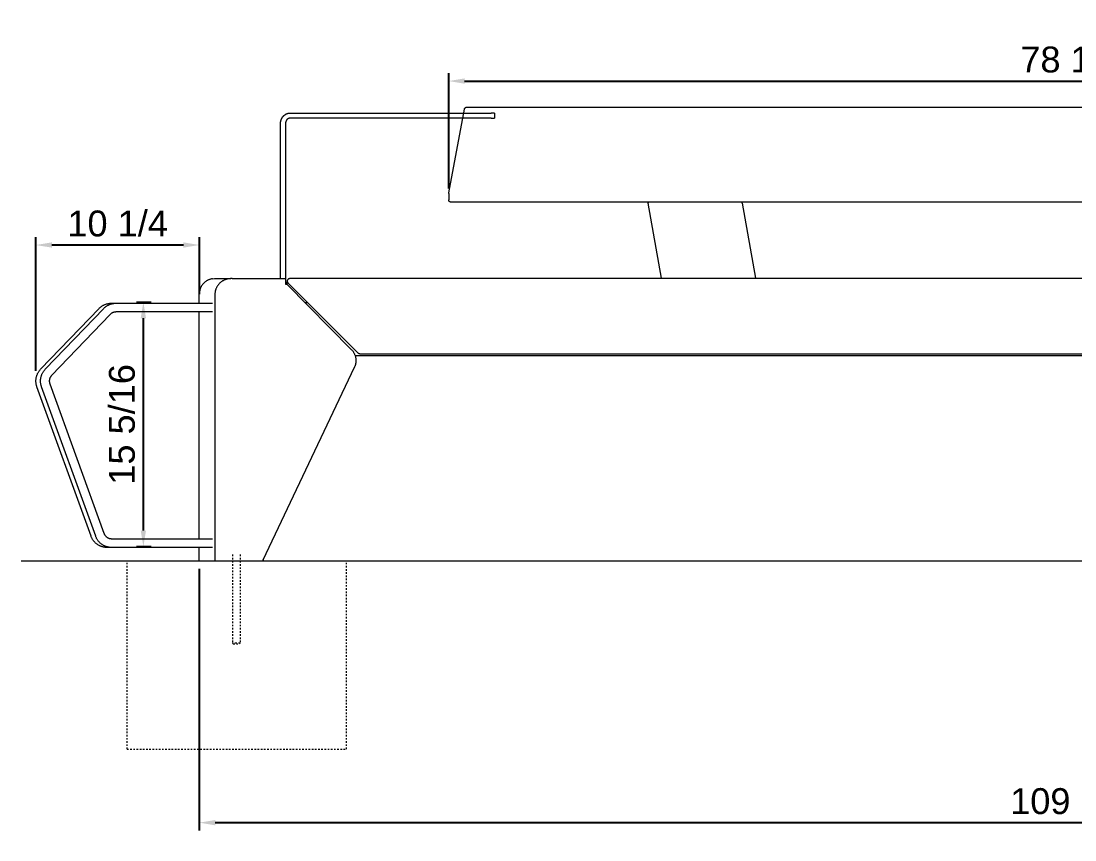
# Model space of a CAD drawing. Header units: inches. Extents: x -10 to 196, y -3 to 133.
# Drawn here: x -6.1 to 60.1, y 81.3 to 132.7 of the extents above; entities that cross this region are included whole.
import ezdxf

# ---------------------------------------------------------------- set-up
doc = ezdxf.new("R2010")
doc.units = ezdxf.units.IN
doc.linetypes.add('HIDDEN', pattern=[1.905, 1.27, -0.635])
for name, color, linetype, lineweight in [('ZANO_R', 7, 'Continuous', 0), ('ZANO_R_przerywana', 250, 'HIDDEN', 0), ('ZANO_W', 1, 'Continuous', 0)]:
    doc.layers.add(name, color=color, linetype=linetype, lineweight=lineweight)
doc.styles.get("Standard").update_dxf_attribs({"font": 'arial.ttf'})
doc.dimstyles.new('amerykanie', dxfattribs={"dimtxt": 50, "dimasz": 50, "dimexe": 0.5, "dimexo": 0.5, "dimgap": 1, "dimtad": 1, "dimdec": 0, "dimzin": 0, "dimlunit": 5, "dimtxsty": 'Standard', "dimcen": 0.09, "dimclrd": 1, "dimclre": 1, "dimclrt": 1, "dimazin": 0, "dimtfac": 1, "dimtdec": 0, "dimtmove": 0, "dimatfit": 3, "dimfxl": 1, "dimtzin": 0, "dimarcsym": 1})

# ---------------------------------------------------------------- blocks, each defined once
blk = doc.blocks.new('*D374')
at = {"layer": 'ZANO_W', "color": 1, "lineweight": -2}
for p, q in [((20.766, 122.195), (20.766, 129.445)), ((98.86, 122.195), (98.86, 129.445)), ((21.766, 128.945), (97.86, 128.945))]:
    blk.add_line(p, q, dxfattribs=at)
at = {"layer": 'ZANO_W', "color": 1}
for points in [[(21.766, 129.111), (21.766, 128.778), (20.766, 128.945)], [(97.86, 128.778), (97.86, 129.111), (98.86, 128.945)]]:
    blk.add_solid(points, dxfattribs=at)
at = {"layer": 'ZANO_W', "color": 1, "insert": (59.813, 130.285), "char_height": 1.625, "attachment_point": 5}
blk.add_mtext('78 1/8', dxfattribs=at)
blk = doc.blocks.new('*D375')
at = {"layer": 'ZANO_W', "color": 1, "lineweight": -2}
for p, q in [((5.107, 98.326), (5.107, 81.901)), ((114.504, 98.326), (114.504, 81.901)), ((6.107, 82.401), (113.504, 82.401))]:
    blk.add_line(p, q, dxfattribs=at)
at = {"layer": 'ZANO_W', "color": 1}
for points in [[(6.107, 82.568), (6.107, 82.234), (5.107, 82.401)], [(113.504, 82.234), (113.504, 82.568), (114.504, 82.401)]]:
    blk.add_solid(points, dxfattribs=at)
at = {"layer": 'ZANO_W', "color": 1, "insert": (59.805, 83.742), "char_height": 1.625, "attachment_point": 5}
blk.add_mtext('109 3/8', dxfattribs=at)
blk = doc.blocks.new('*D376')
at = {"layer": 'ZANO_W', "color": 1, "lineweight": -2}
for p, q in [((-5.154, 110.75), (-5.154, 119.154)), ((5.11, 115.561), (5.11, 119.154)), ((4.11, 118.654), (-4.154, 118.654))]:
    blk.add_line(p, q, dxfattribs=at)
at = {"layer": 'ZANO_W', "color": 1}
for points in [[(-4.154, 118.821), (-4.154, 118.488), (-5.154, 118.654)], [(4.11, 118.488), (4.11, 118.821), (5.11, 118.654)]]:
    blk.add_solid(points, dxfattribs=at)
at = {"layer": 'ZANO_W', "color": 1, "insert": (-0.022, 119.995), "char_height": 1.625, "attachment_point": 5}
blk.add_mtext('10 1/4', dxfattribs=at)
blk = doc.blocks.new('*D377')
at = {"layer": 'ZANO_W', "color": 1, "lineweight": -2}
for p, q in [((1.162, 115.061), (2.092, 115.061)), ((1.592, 100.732), (1.592, 114.061)), ((1.162, 99.732), (2.092, 99.732))]:
    blk.add_line(p, q, dxfattribs=at)
at = {"layer": 'ZANO_W', "color": 1}
for points in [[(1.759, 114.061), (1.426, 114.061), (1.592, 115.061)], [(1.426, 100.732), (1.759, 100.732), (1.592, 99.732)]]:
    blk.add_solid(points, dxfattribs=at)
at = {"layer": 'ZANO_W', "color": 1, "insert": (0.252, 107.396), "char_height": 1.625, "attachment_point": 5, "rotation": 90}
blk.add_mtext('15 5/16', dxfattribs=at)
blk = doc.blocks.new('*D379')
at = {"layer": 'ZANO_W', "color": 1, "lineweight": -2}
blk.add_arc((154.989, 98.826), 6.591, 93.01196, 171.29797, dxfattribs=at)
at = {"layer": 'ZANO_W', "color": 1}
for points in [[(154.639, 105.241), (154.646, 105.574), (155.642, 105.384)], [(148.308, 99.836), (148.64, 99.811), (148.398, 98.826)]]:
    blk.add_solid(points, dxfattribs=at)
at = {"layer": 'ZANO_W', "color": 1, "insert": (149.666, 104.705), "char_height": 1.625, "attachment_point": 5, "rotation": 42.15496}
blk.add_mtext("95%%d41'", dxfattribs=at)

msp = doc.modelspace()

# ---------------------------------------------------------------- linework, layer by layer
at = {"layer": 'ZANO_R'}
for p, q in [((20.76898, 121.92587), (21.7548, 127.17957)), ((21.7548, 127.17957), (21.7559, 127.18492)), ((21.7559, 127.18492), (21.75718, 127.19022)), ((21.75718, 127.19022), (21.75865, 127.19547)), ((21.75865, 127.19547), (21.76029, 127.20067)), ((21.76029, 127.20067), (21.76212, 127.20581)), ((21.76212, 127.20581), (21.76412, 127.21088)), ((21.76412, 127.21088), (21.7663, 127.21588)), ((21.7663, 127.21588), (21.76865, 127.22081)), ((21.76865, 127.22081), (21.77116, 127.22564)), ((21.77116, 127.22564), (21.77385, 127.23039)), ((21.77385, 127.23039), (21.7767, 127.23504)), ((21.7767, 127.23504), (21.7797, 127.2396)), ((21.7797, 127.2396), (21.78286, 127.24404)), ((21.78286, 127.24404), (21.78618, 127.24837)), ((21.78618, 127.24837), (21.78964, 127.25259)), ((21.78964, 127.25259), (21.79324, 127.25668)), ((21.79324, 127.25668), (21.79699, 127.26064)), ((21.79699, 127.26064), (21.80087, 127.26448)), ((21.80087, 127.26448), (21.80488, 127.26817)), ((21.80488, 127.26817), (21.80902, 127.27173)), ((21.80902, 127.27173), (21.81327, 127.27514)), ((21.81327, 127.27514), (21.81765, 127.2784)), ((21.81765, 127.2784), (21.82213, 127.2815)), ((21.82213, 127.2815), (21.82672, 127.28445)), ((21.82672, 127.28445), (21.8314, 127.28724)), ((21.8314, 127.28724), (21.83618, 127.28987)), ((21.83618, 127.28987), (21.84105, 127.29233)), ((21.84105, 127.29233), (21.846, 127.29461)), ((21.846, 127.29461), (21.85103, 127.29673)), ((21.85103, 127.29673), (21.85613, 127.29867)), ((21.85613, 127.29867), (21.86129, 127.30043)), ((21.86129, 127.30043), (21.86651, 127.30201)), ((21.86651, 127.30201), (21.87178, 127.30341)), ((21.87178, 127.30341), (21.8771, 127.30463)), ((21.8771, 127.30463), (21.88245, 127.30566)), ((21.88245, 127.30566), (21.88784, 127.30651)), ((21.88784, 127.30651), (21.89325, 127.30717)), ((21.89325, 127.30717), (21.89869, 127.30764)), ((21.89869, 127.30764), (21.90413, 127.30792)), ((21.90413, 127.30792), (21.90959, 127.30802)), ((21.90959, 127.30802), (97.71673, 127.30802)), ((21.90959, 127.30802), (97.71673, 127.30802)), ((10.21065, 126.37245), (10.21321, 126.39381)), ((10.21321, 126.39381), (10.21651, 126.41507)), ((10.21651, 126.41507), (10.22052, 126.4362)), ((10.22052, 126.4362), (10.22526, 126.45718)), ((10.22526, 126.45718), (10.23071, 126.47799)), ((10.23071, 126.47799), (10.23686, 126.4986)), ((10.23686, 126.4986), (10.24372, 126.51899)), ((10.24372, 126.51899), (10.25127, 126.53913)), ((10.25127, 126.53913), (10.2595, 126.55901)), ((10.2595, 126.55901), (10.26841, 126.57859)), ((10.26841, 126.57859), (10.27797, 126.59785)), ((10.27797, 126.59785), (10.2882, 126.61678)), ((10.2882, 126.61678), (10.29906, 126.63535)), ((10.29906, 126.63535), (10.31055, 126.65353)), ((10.31055, 126.65353), (10.32265, 126.67131)), ((10.32265, 126.67131), (10.33535, 126.68867)), ((10.33535, 126.68867), (10.34864, 126.70559)), ((10.34864, 126.70559), (10.3625, 126.72204)), ((10.3625, 126.72204), (10.37691, 126.73801)), ((10.37691, 126.73801), (10.39186, 126.75348)), ((10.39186, 126.75348), (10.40733, 126.76843)), ((10.40733, 126.76843), (10.42329, 126.78284)), ((10.42329, 126.78284), (10.43975, 126.79669)), ((10.43975, 126.79669), (10.45666, 126.80998)), ((10.45666, 126.80998), (10.47402, 126.82269)), ((10.47402, 126.82269), (10.4918, 126.83479)), ((10.4918, 126.83479), (10.50999, 126.84628)), ((10.50999, 126.84628), (10.52856, 126.85714)), ((10.52856, 126.85714), (10.54748, 126.86736)), ((10.53453, 126.39485), (10.53168, 126.38423)), ((10.53774, 126.40536), (10.53453, 126.39485)), ((10.54132, 126.41576), (10.53774, 126.40536)), ((10.54526, 126.42602), (10.54132, 126.41576)), ((10.54956, 126.43614), (10.54526, 126.42602)), ((10.54748, 126.86736), (10.56675, 126.87693)), ((10.5542, 126.44611), (10.54956, 126.43614)), ((10.5592, 126.4559), (10.5542, 126.44611)), ((10.56453, 126.46552), (10.5592, 126.4559)), ((10.57019, 126.47494), (10.56453, 126.46552)), ((10.56675, 126.87693), (10.58633, 126.88583)), ((10.57618, 126.48416), (10.57019, 126.47494)), ((10.58248, 126.49317), (10.57618, 126.48416)), ((10.5891, 126.50195), (10.58248, 126.49317)), ((10.58633, 126.88583), (10.6062, 126.89407)), ((10.59602, 126.51049), (10.5891, 126.50195)), ((10.60323, 126.51879), (10.59602, 126.51049)), ((10.61073, 126.52683), (10.60323, 126.51879)), ((10.6062, 126.89407), (10.62635, 126.90161)), ((10.6185, 126.53461), (10.61073, 126.52683)), ((10.62654, 126.5421), (10.6185, 126.53461)), ((10.62635, 126.90161), (10.64673, 126.90847)), ((10.63484, 126.54932), (10.62654, 126.5421)), ((10.64338, 126.55624), (10.63484, 126.54932)), ((10.65217, 126.56285), (10.64338, 126.55624)), ((10.64673, 126.90847), (10.66734, 126.91463)), ((10.66117, 126.56916), (10.65217, 126.56285)), ((10.67039, 126.57515), (10.66117, 126.56916)), ((10.66734, 126.91463), (10.68815, 126.92008)), ((10.67982, 126.58081), (10.67039, 126.57515)), ((10.68943, 126.58614), (10.67982, 126.58081)), ((10.68815, 126.92008), (10.70914, 126.92481)), ((10.69923, 126.59113), (10.68943, 126.58614)), ((10.70919, 126.59578), (10.69923, 126.59113)), ((10.70914, 126.92481), (10.73027, 126.92883)), ((10.71931, 126.60007), (10.70919, 126.59578)), ((10.72958, 126.60401), (10.71931, 126.60007)), ((10.73997, 126.60759), (10.72958, 126.60401)), ((10.73027, 126.92883), (10.75153, 126.93212)), ((10.75049, 126.61081), (10.73997, 126.60759)), ((10.7611, 126.61365), (10.75049, 126.61081)), ((10.75153, 126.93212), (10.77288, 126.93468)), ((10.77182, 126.61613), (10.7611, 126.61365)), ((10.78261, 126.61822), (10.77182, 126.61613)), ((10.77288, 126.93468), (10.79432, 126.93652)), ((10.79347, 126.61994), (10.78261, 126.61822)), ((10.80438, 126.62128), (10.79347, 126.61994)), ((10.79432, 126.93652), (10.8158, 126.93762)), ((10.81533, 126.62224), (10.80438, 126.62128)), ((10.82631, 126.62282), (10.81533, 126.62224)), ((10.8158, 126.93762), (10.83731, 126.93799)), ((10.83731, 126.62301), (10.82631, 126.62282)), ((10.83731, 126.93799), (23.43728, 126.93799)), ((23.43728, 126.62301), (10.83731, 126.62301)), ((23.63414, 126.93799), (23.43728, 126.93799)), ((23.63414, 126.93799), (23.43728, 126.93799)), ((23.43728, 126.62301), (23.63414, 126.62301)), ((23.43728, 126.62301), (23.63414, 126.62301)), ((23.63414, 126.93799), (23.63414, 126.62301)), ((23.63414, 126.93799), (23.63414, 126.62301)), ((10.20735, 126.30803), (10.20771, 126.32954)), ((10.20735, 116.54368), (10.20735, 126.30803)), ((10.20771, 126.32954), (10.20882, 126.35102)), ((10.20882, 126.35102), (10.21065, 126.37245)), ((10.52252, 126.31902), (10.52233, 126.30803)), ((10.52233, 126.30803), (10.52233, 116.54368)), ((10.52309, 126.33), (10.52252, 126.31902)), ((10.52405, 126.34095), (10.52309, 126.33)), ((10.52539, 126.35187), (10.52405, 126.34095)), ((10.52711, 126.36272), (10.52539, 126.35187)), ((10.52921, 126.37352), (10.52711, 126.36272)), ((10.53168, 126.38423), (10.52921, 126.37352)), ((20.76627, 121.89682), (20.76635, 121.90169)), ((20.76627, 121.89682), (20.76627, 121.49284)), ((20.76635, 121.90169), (20.76658, 121.90655)), ((20.76658, 121.90655), (20.76695, 121.91141)), ((20.76695, 121.91141), (20.76748, 121.91625)), ((20.76748, 121.91625), (20.76815, 121.92107)), ((20.76815, 121.92107), (20.76898, 121.92587)), ((20.76637, 121.48746), (20.76627, 121.49284)), ((20.76664, 121.48209), (20.76637, 121.48746)), ((20.7671, 121.47673), (20.76664, 121.48209)), ((20.76774, 121.47139), (20.7671, 121.47673)), ((20.76856, 121.46608), (20.76774, 121.47139)), ((20.76957, 121.4608), (20.76856, 121.46608)), ((20.77075, 121.45555), (20.76957, 121.4608)), ((20.77211, 121.45035), (20.77075, 121.45555)), ((20.77365, 121.4452), (20.77211, 121.45035)), ((20.77537, 121.4401), (20.77365, 121.4452)), ((20.77726, 121.43506), (20.77537, 121.4401)), ((20.77931, 121.43009), (20.77726, 121.43506)), ((20.78154, 121.4252), (20.77931, 121.43009)), ((20.78393, 121.42038), (20.78154, 121.4252)), ((20.78649, 121.41565), (20.78393, 121.42038)), ((20.7892, 121.41101), (20.78649, 121.41565)), ((20.79207, 121.40646), (20.7892, 121.41101)), ((20.7951, 121.40202), (20.79207, 121.40646)), ((20.79828, 121.39768), (20.7951, 121.40202)), ((20.8016, 121.39345), (20.79828, 121.39768)), ((20.80506, 121.38934), (20.8016, 121.39345)), ((20.80867, 121.38534), (20.80506, 121.38934)), ((20.8124, 121.38148), (20.80867, 121.38534)), ((20.81627, 121.37774), (20.8124, 121.38148)), ((20.82026, 121.37414), (20.81627, 121.37774)), ((20.82437, 121.37067), (20.82026, 121.37414)), ((20.8286, 121.36735), (20.82437, 121.37067)), ((20.83294, 121.36417), (20.8286, 121.36735)), ((20.83739, 121.36115), (20.83294, 121.36417)), ((20.84194, 121.35828), (20.83739, 121.36115)), ((20.84658, 121.35556), (20.84194, 121.35828)), ((20.85131, 121.35301), (20.84658, 121.35556)), ((20.85613, 121.35061), (20.85131, 121.35301)), ((20.86102, 121.34839), (20.85613, 121.35061)), ((20.86599, 121.34633), (20.86102, 121.34839)), ((20.87102, 121.34444), (20.86599, 121.34633)), ((20.87612, 121.34273), (20.87102, 121.34444)), ((20.88127, 121.34119), (20.87612, 121.34273)), ((20.88648, 121.33983), (20.88127, 121.34119)), ((20.89172, 121.33864), (20.88648, 121.33983)), ((20.89701, 121.33764), (20.89172, 121.33864)), ((20.90232, 121.33682), (20.89701, 121.33764)), ((20.90766, 121.33618), (20.90232, 121.33682)), ((20.91302, 121.33572), (20.90766, 121.33618)), ((20.91839, 121.33544), (20.91302, 121.33572)), ((20.92376, 121.33535), (20.91839, 121.33544)), ((98.70256, 121.33535), (20.92376, 121.33535)), ((33.2943, 121.28411), (33.2894, 121.33535)), ((33.29198, 121.33535), (33.2943, 121.28411)), ((34.1242, 116.57754), (33.2943, 121.28411)), ((39.20016, 121.28411), (39.19783, 121.33535)), ((39.20016, 121.28411), (40.03006, 116.57754)), ((5.67802, 116.46531), (5.64857, 116.45188)), ((5.70792, 116.47773), (5.67802, 116.46531)), ((5.73822, 116.48911), (5.70792, 116.47773)), ((5.7689, 116.49945), (5.73822, 116.48911)), ((5.79991, 116.50873), (5.7689, 116.49945)), ((5.83123, 116.51694), (5.79991, 116.50873)), ((5.8628, 116.52408), (5.83123, 116.51694)), ((5.8946, 116.53013), (5.8628, 116.52408)), ((5.92659, 116.53508), (5.8946, 116.53013)), ((5.92659, 116.53508), (6.05344, 116.54368)), ((6.05344, 116.54368), (7.08013, 116.54368)), ((6.69295, 116.46192), (6.66129, 116.44766)), ((6.72508, 116.47507), (6.69295, 116.46192)), ((6.75764, 116.48711), (6.72508, 116.47507)), ((6.7906, 116.49802), (6.75764, 116.48711)), ((6.82391, 116.50779), (6.7906, 116.49802)), ((6.85754, 116.5164), (6.82391, 116.50779)), ((6.89145, 116.52385), (6.85754, 116.5164)), ((6.92559, 116.53012), (6.89145, 116.52385)), ((6.95994, 116.53521), (6.92559, 116.53012)), ((6.99443, 116.53912), (6.95994, 116.53521)), ((7.02904, 116.54184), (6.99443, 116.53912)), ((7.06372, 116.54336), (7.02904, 116.54184)), ((7.09844, 116.54368), (7.06372, 116.54336)), ((7.16757, 116.54368), (7.08013, 116.54368)), ((7.16757, 116.54368), (10.51119, 116.54368)), ((10.51119, 116.54368), (10.51119, 116.2287)), ((10.51737, 116.46481), (10.51459, 116.44524)), ((10.51954, 116.48446), (10.51737, 116.46481)), ((10.52109, 116.50417), (10.51954, 116.48446)), ((10.52202, 116.52391), (10.52109, 116.50417)), ((10.52233, 116.54368), (10.52202, 116.52391)), ((10.64517, 116.46338), (10.64261, 116.45865)), ((10.64788, 116.46802), (10.64517, 116.46338)), ((10.65075, 116.47257), (10.64788, 116.46802)), ((10.65378, 116.47701), (10.65075, 116.47257)), ((10.65696, 116.48135), (10.65378, 116.47701)), ((10.66028, 116.48558), (10.65696, 116.48135)), ((10.66374, 116.48969), (10.66028, 116.48558)), ((10.66735, 116.49368), (10.66374, 116.48969)), ((10.67108, 116.49755), (10.66735, 116.49368)), ((10.67495, 116.50129), (10.67108, 116.49755)), ((10.67894, 116.50489), (10.67495, 116.50129)), ((10.68305, 116.50836), (10.67894, 116.50489)), ((10.68728, 116.51168), (10.68305, 116.50836)), ((10.69162, 116.51485), (10.68728, 116.51168)), ((10.69607, 116.51788), (10.69162, 116.51485)), ((10.70061, 116.52075), (10.69607, 116.51788)), ((10.70526, 116.52347), (10.70061, 116.52075)), ((10.70999, 116.52602), (10.70526, 116.52347)), ((10.7148, 116.52841), (10.70999, 116.52602)), ((10.7197, 116.53064), (10.7148, 116.52841)), ((10.72467, 116.5327), (10.7197, 116.53064)), ((10.7297, 116.53459), (10.72467, 116.5327)), ((10.7348, 116.5363), (10.7297, 116.53459)), ((10.73995, 116.53784), (10.7348, 116.5363)), ((10.74516, 116.5392), (10.73995, 116.53784)), ((10.7504, 116.54039), (10.74516, 116.5392)), ((10.75568, 116.54139), (10.7504, 116.54039)), ((10.761, 116.54221), (10.75568, 116.54139)), ((10.76634, 116.54285), (10.761, 116.54221)), ((10.7717, 116.54331), (10.76634, 116.54285)), ((10.77707, 116.54359), (10.7717, 116.54331)), ((10.78244, 116.54368), (10.77707, 116.54359)), ((108.84669, 116.54368), (10.78244, 116.54368)), ((5.13643, 115.81898), (5.12944, 115.78737)), ((5.1445, 115.85033), (5.13643, 115.81898)), ((5.15364, 115.88138), (5.1445, 115.85033)), ((5.16384, 115.91211), (5.15364, 115.88138)), ((5.17509, 115.94246), (5.16384, 115.91211)), ((5.18736, 115.97242), (5.17509, 115.94246)), ((5.20066, 116.00193), (5.18736, 115.97242)), ((5.21496, 116.03097), (5.20066, 116.00193)), ((5.23025, 116.05951), (5.21496, 116.03097)), ((5.24651, 116.0875), (5.23025, 116.05951)), ((5.26371, 116.11492), (5.24651, 116.0875)), ((5.28185, 116.14174), (5.26371, 116.11492)), ((5.30089, 116.16792), (5.28185, 116.14174)), ((5.32082, 116.19343), (5.30089, 116.16792)), ((5.34161, 116.21824), (5.32082, 116.19343)), ((5.36324, 116.24233), (5.34161, 116.21824)), ((5.38568, 116.26566), (5.36324, 116.24233)), ((5.40891, 116.28821), (5.38568, 116.26566)), ((5.4329, 116.30995), (5.40891, 116.28821)), ((5.45762, 116.33085), (5.4329, 116.30995)), ((5.48304, 116.35089), (5.45762, 116.33085)), ((5.50913, 116.37006), (5.48304, 116.35089)), ((5.53586, 116.38831), (5.50913, 116.37006)), ((5.5632, 116.40564), (5.53586, 116.38831)), ((5.59112, 116.42203), (5.5632, 116.40564)), ((5.61959, 116.43745), (5.59112, 116.42203)), ((5.64857, 116.45188), (5.61959, 116.43745)), ((6.11968, 115.80386), (6.11105, 115.77023)), ((6.12946, 115.83717), (6.11968, 115.80386)), ((6.14038, 115.87012), (6.12946, 115.83717)), ((6.15243, 115.90268), (6.14038, 115.87012)), ((6.1656, 115.9348), (6.15243, 115.90268)), ((6.17987, 115.96645), (6.1656, 115.9348)), ((6.19522, 115.99759), (6.17987, 115.96645)), ((6.21164, 116.02818), (6.19522, 115.99759)), ((6.2291, 116.05818), (6.21164, 116.02818)), ((6.24758, 116.08757), (6.2291, 116.05818)), ((6.26707, 116.1163), (6.24758, 116.08757)), ((6.28753, 116.14435), (6.26707, 116.1163)), ((6.30895, 116.17167), (6.28753, 116.14435)), ((6.3313, 116.19823), (6.30895, 116.17167)), ((6.35456, 116.22401), (6.3313, 116.19823)), ((6.37868, 116.24897), (6.35456, 116.22401)), ((6.40366, 116.27309), (6.37868, 116.24897)), ((6.42944, 116.29633), (6.40366, 116.27309)), ((6.45602, 116.31867), (6.42944, 116.29633)), ((6.48335, 116.34008), (6.45602, 116.31867)), ((6.5114, 116.36053), (6.48335, 116.34008)), ((6.54014, 116.38), (6.5114, 116.36053)), ((6.56954, 116.39848), (6.54014, 116.38)), ((6.59955, 116.41592), (6.56954, 116.39848)), ((6.63015, 116.43232), (6.59955, 116.41592)), ((6.66129, 116.44766), (6.63015, 116.43232)), ((10.51459, 116.44524), (10.51119, 116.42576)), ((10.51119, 116.2287), (10.51119, 116.19533)), ((10.51119, 116.19533), (10.59659, 116.19458)), ((14.64758, 112.10205), (10.59659, 116.19458)), ((10.62505, 116.39157), (10.62495, 116.38619)), ((10.62495, 116.38619), (10.62505, 116.38081)), ((10.62532, 116.39694), (10.62505, 116.39157)), ((10.62505, 116.38081), (10.62532, 116.37544)), ((10.62578, 116.4023), (10.62532, 116.39694)), ((10.62532, 116.37544), (10.62578, 116.37008)), ((10.62642, 116.40763), (10.62578, 116.4023)), ((10.62578, 116.37008), (10.62642, 116.36475)), ((10.62724, 116.41295), (10.62642, 116.40763)), ((10.62642, 116.36475), (10.62724, 116.35943)), ((10.62825, 116.41823), (10.62724, 116.41295)), ((10.62724, 116.35943), (10.62825, 116.35415)), ((10.62943, 116.42348), (10.62825, 116.41823)), ((10.62825, 116.35415), (10.62943, 116.3489)), ((10.62931, 116.16153), (10.62931, 116.34941)), ((10.63079, 116.42868), (10.62943, 116.42348)), ((10.62943, 116.3489), (10.63079, 116.3437)), ((10.63233, 116.43383), (10.63079, 116.42868)), ((10.63079, 116.3437), (10.63233, 116.33855)), ((10.63405, 116.43893), (10.63233, 116.43383)), ((10.63233, 116.33855), (10.63405, 116.33345)), ((10.63593, 116.44397), (10.63405, 116.43893)), ((10.63405, 116.33345), (10.63593, 116.32841)), ((10.63799, 116.44893), (10.63593, 116.44397)), ((10.63593, 116.32841), (10.63799, 116.32345)), ((10.64022, 116.45383), (10.63799, 116.44893)), ((10.63799, 116.32345), (10.64022, 116.31855)), ((10.64261, 116.45865), (10.64022, 116.45383)), ((10.64022, 116.31855), (10.64261, 116.31373)), ((10.64261, 116.31373), (10.64517, 116.309)), ((10.64517, 116.309), (10.64788, 116.30436)), ((10.64788, 116.30436), (10.65075, 116.29981)), ((10.65075, 116.29981), (10.65378, 116.29537)), ((10.65378, 116.29537), (10.65696, 116.29103)), ((10.65696, 116.29103), (10.66028, 116.2868)), ((10.66028, 116.2868), (10.66374, 116.28269)), ((10.66374, 116.28269), (10.66735, 116.27869)), ((10.66735, 116.27869), (10.67108, 116.27483)), ((15.08079, 111.86512), (10.67108, 116.27483)), ((5.10678, 115.00163), (5.10678, 115.59874)), ((5.11037, 115.59874), (5.10678, 115.59874)), ((5.11091, 115.62966), (5.11037, 115.59874)), ((5.11246, 115.66055), (5.11091, 115.62966)), ((5.11501, 115.69137), (5.11246, 115.66055)), ((5.11872, 115.72353), (5.11501, 115.69137)), ((5.12354, 115.75554), (5.11872, 115.72353)), ((5.12944, 115.78737), (5.12354, 115.75554)), ((6.08827, 115.63335), (6.08554, 115.59874)), ((6.08554, 115.59874), (6.08554, 98.82611)), ((6.09219, 115.66785), (6.08827, 115.63335)), ((6.0973, 115.70218), (6.09219, 115.66785)), ((6.10359, 115.73633), (6.0973, 115.70218)), ((6.11105, 115.77023), (6.10359, 115.73633)), ((-4.85626, 110.85283), (-1.17761, 114.67669)), ((-4.56801, 110.85281), (-0.88936, 114.67666)), ((-1.17761, 114.67669), (-1.15258, 114.70186)), ((-1.15258, 114.70186), (-1.12672, 114.72619)), ((-1.12672, 114.72619), (-1.10006, 114.74963)), ((-1.10006, 114.74963), (-1.07263, 114.77217)), ((-1.07263, 114.77217), (-1.04446, 114.79377)), ((-1.04446, 114.79377), (-1.01558, 114.81441)), ((-1.01558, 114.81441), (-0.98602, 114.83408)), ((-0.98602, 114.83408), (-0.95583, 114.85275)), ((-0.95583, 114.85275), (-0.92502, 114.87039)), ((-0.92502, 114.87039), (-0.89364, 114.88699)), ((-0.89364, 114.88699), (-0.86172, 114.90252)), ((-0.88936, 114.67666), (-0.86433, 114.70184)), ((-0.86433, 114.70184), (-0.83847, 114.72616)), ((-0.86172, 114.90252), (-0.8293, 114.91698)), ((-0.83847, 114.72616), (-0.81181, 114.74961)), ((-0.8293, 114.91698), (-0.79641, 114.93034)), ((-0.81181, 114.74961), (-0.78438, 114.77214)), ((-0.79641, 114.93034), (-0.76309, 114.9426)), ((-0.78438, 114.77214), (-0.75621, 114.79374)), ((-0.76309, 114.9426), (-0.72938, 114.95372)), ((-0.75621, 114.79374), (-0.72733, 114.81439)), ((-0.72938, 114.95372), (-0.69531, 114.96372)), ((-0.72733, 114.81439), (-0.69778, 114.83406)), ((-0.69778, 114.83406), (-0.66758, 114.85272)), ((-0.69531, 114.96372), (-0.66093, 114.97256)), ((-0.66758, 114.85272), (-0.63677, 114.87036)), ((-0.66093, 114.97256), (-0.62627, 114.98025)), ((-0.63677, 114.87036), (-0.60539, 114.88696)), ((-0.62627, 114.98025), (-0.59137, 114.98677)), ((-0.60539, 114.88696), (-0.57347, 114.9025)), ((-0.59137, 114.98677), (-0.55628, 114.99211)), ((-0.57347, 114.9025), (-0.54105, 114.91696)), ((-0.55628, 114.99211), (-0.52102, 114.99628)), ((-0.54105, 114.91696), (-0.50816, 114.93032)), ((-0.52102, 114.99628), (-0.48565, 114.99926)), ((-0.50816, 114.93032), (-0.47484, 114.94257)), ((-0.48565, 114.99926), (-0.45019, 115.00105)), ((-0.47484, 114.94257), (-0.44113, 114.9537)), ((-0.45019, 115.00105), (-0.4147, 115.00166)), ((-0.44113, 114.9537), (-0.40706, 114.96369)), ((-0.4147, 115.00166), (-0.13926, 115.00166)), ((-0.40706, 114.96369), (-0.37268, 114.97253)), ((-0.37268, 114.97253), (-0.33802, 114.98022)), ((-0.33802, 114.98022), (-0.30313, 114.98674)), ((-0.30313, 114.98674), (-0.26803, 114.99209)), ((-0.26803, 114.99209), (-0.23278, 114.99625)), ((-0.23278, 114.99625), (-0.1974, 114.99924)), ((-0.1974, 114.99924), (-0.16195, 115.00103)), ((-0.16195, 115.00103), (-0.12645, 115.00163)), ((-0.12645, 115.00163), (5.93527, 115.00163)), ((11.91807, 115.02784), (11.75149, 115.02784)), ((-0.49212, 114.29451), (-4.17078, 110.47065)), ((-0.48013, 114.30659), (-0.49212, 114.29451)), ((-0.46774, 114.31825), (-0.48013, 114.30659)), ((-0.45496, 114.32949), (-0.46774, 114.31825)), ((-0.44182, 114.3403), (-0.45496, 114.32949)), ((-0.42832, 114.35066), (-0.44182, 114.3403)), ((-0.41448, 114.36057), (-0.42832, 114.35066)), ((-0.40031, 114.37), (-0.41448, 114.36057)), ((-0.38584, 114.37895), (-0.40031, 114.37)), ((-0.37107, 114.38741), (-0.38584, 114.37895)), ((-0.35603, 114.39538), (-0.37107, 114.38741)), ((-0.34073, 114.40283), (-0.35603, 114.39538)), ((-0.32519, 114.40977), (-0.34073, 114.40283)), ((-0.30943, 114.41618), (-0.32519, 114.40977)), ((-0.29346, 114.42206), (-0.30943, 114.41618)), ((-0.2773, 114.4274), (-0.29346, 114.42206)), ((-0.26097, 114.43219), (-0.2773, 114.4274)), ((-0.24449, 114.43644), (-0.26097, 114.43219)), ((-0.22787, 114.44013), (-0.24449, 114.43644)), ((-0.21114, 114.44326), (-0.22787, 114.44013)), ((-0.19432, 114.44583), (-0.21114, 114.44326)), ((-0.17742, 114.44783), (-0.19432, 114.44583)), ((-0.16046, 114.44926), (-0.17742, 114.44783)), ((-0.14347, 114.45013), (-0.16046, 114.44926)), ((-0.12645, 114.45042), (-0.14347, 114.45013)), ((5.93527, 114.45042), (-0.12645, 114.45042)), ((5.10678, 100.22396), (5.10678, 114.45042)), ((14.64758, 112.10205), (14.67158, 112.07708)), ((14.67158, 112.07708), (14.69469, 112.05129)), ((14.69469, 112.05129), (14.71689, 112.02471)), ((14.71689, 112.02471), (14.73816, 111.99737)), ((14.73816, 111.99737), (14.75846, 111.96931)), ((14.75846, 111.96931), (14.77777, 111.94056)), ((14.77777, 111.94056), (14.79607, 111.91115)), ((14.79607, 111.91115), (14.81333, 111.88113)), ((14.81333, 111.88113), (14.82954, 111.85052)), ((14.82954, 111.85052), (14.84467, 111.81937)), ((15.08466, 111.86138), (15.08079, 111.86512)), ((15.08865, 111.85778), (15.08466, 111.86138)), ((15.09276, 111.85432), (15.08865, 111.85778)), ((15.09699, 111.851), (15.09276, 111.85432)), ((15.10133, 111.84782), (15.09699, 111.851)), ((15.10577, 111.84479), (15.10133, 111.84782)), ((15.11032, 111.84192), (15.10577, 111.84479)), ((15.11496, 111.83921), (15.11032, 111.84192)), ((15.11969, 111.83665), (15.11496, 111.83921)), ((15.12451, 111.83426), (15.11969, 111.83665)), ((15.12941, 111.83203), (15.12451, 111.83426)), ((15.12695, 111.83313), (15.12473, 111.83416)), ((15.13437, 111.82997), (15.12941, 111.83203)), ((15.13418, 111.83005), (15.13188, 111.83098)), ((15.13941, 111.82809), (15.13437, 111.82997)), ((15.14289, 111.8269), (15.13919, 111.82817)), ((15.14451, 111.82637), (15.13941, 111.82809)), ((14.84467, 111.81937), (14.8587, 111.78771)), ((14.8587, 111.78771), (14.87163, 111.75557)), ((14.87163, 111.75557), (14.88343, 111.72301)), ((14.88343, 111.72301), (14.89409, 111.69006)), ((104.72038, 111.70088), (14.89044, 111.70088)), ((14.89409, 111.69006), (14.90359, 111.65675)), ((14.91166, 111.17671), (14.90328, 111.14311)), ((14.90359, 111.65675), (14.91193, 111.62314)), ((14.91887, 111.21059), (14.91166, 111.17671)), ((14.91193, 111.62314), (14.9191, 111.58926)), ((14.92489, 111.2447), (14.91887, 111.21059)), ((14.9191, 111.58926), (14.92508, 111.55514)), ((14.92972, 111.27899), (14.92489, 111.2447)), ((14.92508, 111.55514), (14.92986, 111.52084)), ((14.93335, 111.31343), (14.92972, 111.27899)), ((14.92986, 111.52084), (14.93346, 111.48639)), ((14.93578, 111.34798), (14.93335, 111.31343)), ((14.93346, 111.48639), (14.93584, 111.45184)), ((14.93701, 111.38259), (14.93578, 111.34798)), ((14.93584, 111.45184), (14.93703, 111.41723)), ((14.93703, 111.41723), (14.93701, 111.38259)), ((15.14661, 111.82572), (15.14289, 111.8269)), ((15.14966, 111.82483), (15.14451, 111.82637)), ((15.15486, 111.82347), (15.14966, 111.82483)), ((15.16011, 111.82229), (15.15486, 111.82347)), ((15.16539, 111.82128), (15.16011, 111.82229)), ((15.17071, 111.82046), (15.16539, 111.82128)), ((15.17604, 111.81982), (15.17071, 111.82046)), ((15.1814, 111.81936), (15.17604, 111.81982)), ((15.18677, 111.81909), (15.1814, 111.81936)), ((15.19215, 111.81899), (15.18677, 111.81909)), ((15.19215, 111.81899), (104.43698, 111.81899)), ((-5.0896, 110.47794), (-5.07636, 110.51256)), ((-5.07636, 110.51256), (-5.06192, 110.5467)), ((-5.06192, 110.5467), (-5.0463, 110.58031)), ((-5.0463, 110.58031), (-5.02952, 110.61336)), ((-5.02952, 110.61336), (-5.01161, 110.64581)), ((-5.01161, 110.64581), (-4.99257, 110.67761)), ((-4.99257, 110.67761), (-4.97244, 110.70873)), ((-4.97244, 110.70873), (-4.95124, 110.73913)), ((-4.95124, 110.73913), (-4.92899, 110.76878)), ((-4.92899, 110.76878), (-4.90573, 110.79764)), ((-4.90573, 110.79764), (-4.88148, 110.82566)), ((-4.88148, 110.82566), (-4.85626, 110.85283)), ((-4.80135, 110.47792), (-4.78811, 110.51254)), ((-4.78811, 110.51254), (-4.77367, 110.54667)), ((-4.77367, 110.54667), (-4.75805, 110.58029)), ((-4.75805, 110.58029), (-4.74127, 110.61334)), ((-4.74127, 110.61334), (-4.72336, 110.64578)), ((-4.72336, 110.64578), (-4.70432, 110.67759)), ((-4.70432, 110.67759), (-4.68419, 110.70871)), ((-4.68419, 110.70871), (-4.66299, 110.73911)), ((-4.66299, 110.73911), (-4.64074, 110.76876)), ((-4.64074, 110.76876), (-4.61748, 110.79761)), ((-4.61748, 110.79761), (-4.59323, 110.82564)), ((-4.59323, 110.82564), (-4.56801, 110.85281)), ((9.12433, 98.8916), (14.84415, 110.98057)), ((14.85823, 111.01221), (14.84415, 110.98057)), ((14.8712, 111.04433), (14.85823, 111.01221)), ((14.88304, 111.07688), (14.8712, 111.04433)), ((14.89373, 111.10982), (14.88304, 111.07688)), ((14.90328, 111.14311), (14.89373, 111.10982)), ((-5.15345, 110.11471), (-5.1528, 110.15177)), ((-5.1528, 110.07765), (-5.15345, 110.11471)), ((-5.1528, 110.15177), (-5.15087, 110.18879)), ((-5.15087, 110.04064), (-5.1528, 110.07765)), ((-5.15087, 110.18879), (-5.14765, 110.22571)), ((-5.14765, 110.00372), (-5.15087, 110.04064)), ((-5.14765, 110.22571), (-5.14314, 110.2625)), ((-5.14315, 109.96693), (-5.14765, 110.00372)), ((-5.13737, 109.93031), (-5.14315, 109.96693)), ((-5.14314, 110.2625), (-5.13736, 110.29911)), ((-5.13032, 109.89393), (-5.13737, 109.93031)), ((-5.13736, 110.29911), (-5.13031, 110.3355)), ((-5.12201, 109.8578), (-5.13032, 109.89393)), ((-5.13031, 110.3355), (-5.122, 110.37162)), ((-5.11244, 109.822), (-5.12201, 109.8578)), ((-5.122, 110.37162), (-5.11244, 110.40743)), ((-5.11244, 110.40743), (-5.10163, 110.44289)), ((-5.10163, 110.44289), (-5.0896, 110.47794)), ((-4.8652, 110.11469), (-4.86455, 110.15175)), ((-4.86455, 110.07763), (-4.8652, 110.11469)), ((-4.86455, 110.15175), (-4.86262, 110.18876)), ((-4.86262, 110.04062), (-4.86455, 110.07763)), ((-4.86262, 110.18876), (-4.8594, 110.22569)), ((-4.8594, 110.00369), (-4.86262, 110.04062)), ((-4.8594, 110.22569), (-4.85489, 110.26248)), ((-4.8549, 109.9669), (-4.8594, 110.00369)), ((-4.84912, 109.93029), (-4.8549, 109.9669)), ((-4.85489, 110.26248), (-4.84911, 110.29909)), ((-4.84207, 109.8939), (-4.84912, 109.93029)), ((-4.84911, 110.29909), (-4.84206, 110.33548)), ((-4.83376, 109.85778), (-4.84207, 109.8939)), ((-4.84206, 110.33548), (-4.83375, 110.3716)), ((-4.8242, 109.82197), (-4.83376, 109.85778)), ((-4.83375, 110.3716), (-4.82419, 110.40741)), ((-4.82419, 110.40741), (-4.81338, 110.44286)), ((-4.81338, 110.44286), (-4.80135, 110.47792)), ((-4.31369, 110.13242), (-4.314, 110.11455)), ((-4.314, 110.11455), (-4.31368, 110.09667)), ((-4.31277, 110.15028), (-4.31369, 110.13242)), ((-4.31368, 110.09667), (-4.31275, 110.07882)), ((-4.31122, 110.16809), (-4.31277, 110.15028)), ((-4.31275, 110.07882), (-4.31119, 110.06101)), ((-4.30905, 110.18584), (-4.31122, 110.16809)), ((-4.31119, 110.06101), (-4.30901, 110.04326)), ((-4.30627, 110.2035), (-4.30905, 110.18584)), ((-4.30901, 110.04326), (-4.30622, 110.0256)), ((-4.30288, 110.22105), (-4.30627, 110.2035)), ((-4.30622, 110.0256), (-4.30281, 110.00805)), ((-4.29887, 110.23848), (-4.30288, 110.22105)), ((-4.30281, 110.00805), (-4.2988, 109.99063)), ((-4.29426, 110.25575), (-4.29887, 110.23848)), ((-4.2988, 109.99063), (-4.29418, 109.97335)), ((-4.28906, 110.27286), (-4.29426, 110.25575)), ((-4.29418, 109.97335), (-4.28897, 109.95625)), ((-4.28326, 110.28977), (-4.28906, 110.27286)), ((-4.28897, 109.95625), (-4.28316, 109.93934)), ((-4.27688, 110.30647), (-4.28326, 110.28977)), ((-4.28316, 109.93934), (-0.88263, 100.56042)), ((-4.26992, 110.32294), (-4.27688, 110.30647)), ((-4.26239, 110.33916), (-4.26992, 110.32294)), ((-4.25431, 110.35511), (-4.26239, 110.33916)), ((-4.24567, 110.37076), (-4.25431, 110.35511)), ((-4.23649, 110.3861), (-4.24567, 110.37076)), ((-4.22679, 110.40112), (-4.23649, 110.3861)), ((-4.21657, 110.41579), (-4.22679, 110.40112)), ((-4.20584, 110.4301), (-4.21657, 110.41579)), ((-4.19463, 110.44402), (-4.20584, 110.4301)), ((-4.18293, 110.45754), (-4.19463, 110.44402)), ((-4.17078, 110.47065), (-4.18293, 110.45754)), ((-5.10164, 109.78654), (-5.11244, 109.822)), ((-5.08961, 109.75148), (-5.10164, 109.78654)), ((-1.68908, 100.37256), (-5.08961, 109.75148)), ((-4.81339, 109.78651), (-4.8242, 109.82197)), ((-4.80136, 109.75146), (-4.81339, 109.78651)), ((-1.40083, 100.37254), (-4.80136, 109.75146)), ((-1.6759, 100.33799), (-1.68908, 100.37256)), ((-1.66151, 100.30391), (-1.6759, 100.33799)), ((-1.64595, 100.27034), (-1.66151, 100.30391)), ((-1.62923, 100.23734), (-1.64595, 100.27034)), ((-1.61137, 100.20494), (-1.62923, 100.23734)), ((-1.59238, 100.17318), (-1.61137, 100.20494)), ((-1.5723, 100.14211), (-1.59238, 100.17318)), ((-1.55115, 100.11176), (-1.5723, 100.14211)), ((-1.52895, 100.08216), (-1.55115, 100.11176)), ((-1.50573, 100.05335), (-1.52895, 100.08216)), ((-1.48153, 100.02538), (-1.50573, 100.05335)), ((-1.45636, 99.99826), (-1.48153, 100.02538)), ((-1.43026, 99.97204), (-1.45636, 99.99826)), ((-1.40326, 99.94675), (-1.43026, 99.97204)), ((-1.37539, 99.92241), (-1.40326, 99.94675)), ((-1.38765, 100.33797), (-1.40083, 100.37254)), ((-1.37327, 100.30388), (-1.38765, 100.33797)), ((-1.34669, 99.89906), (-1.37539, 99.92241)), ((-1.3577, 100.27032), (-1.37327, 100.30388)), ((-1.34098, 100.23731), (-1.3577, 100.27032)), ((-1.32312, 100.20492), (-1.34098, 100.23731)), ((-1.30413, 100.17316), (-1.32312, 100.20492)), ((-1.28405, 100.14209), (-1.30413, 100.17316)), ((-1.2629, 100.11173), (-1.28405, 100.14209)), ((-1.2407, 100.08213), (-1.2629, 100.11173)), ((-1.21749, 100.05333), (-1.2407, 100.08213)), ((-1.19328, 100.02535), (-1.21749, 100.05333)), ((-1.16811, 99.99824), (-1.19328, 100.02535)), ((-1.14201, 99.97201), (-1.16811, 99.99824)), ((-1.11501, 99.94672), (-1.14201, 99.97201)), ((-1.08714, 99.92238), (-1.11501, 99.94672)), ((-1.05844, 99.89903), (-1.08714, 99.92238)), ((-0.88263, 100.56042), (-0.87631, 100.54382)), ((-0.87631, 100.54382), (-0.86942, 100.52744)), ((-0.86942, 100.52744), (-0.86197, 100.51132)), ((-0.86197, 100.51132), (-0.85396, 100.49546)), ((-0.85396, 100.49546), (-0.84539, 100.4799)), ((-0.84539, 100.4799), (-0.83629, 100.46464)), ((-0.83629, 100.46464), (-0.82667, 100.44971)), ((-0.82667, 100.44971), (-0.81652, 100.43513)), ((-0.81652, 100.43513), (-0.80588, 100.4209)), ((-0.80588, 100.4209), (-0.79474, 100.40706)), ((-0.79474, 100.40706), (-0.78313, 100.39362)), ((-0.78313, 100.39362), (-0.77106, 100.38058)), ((-0.77106, 100.38058), (-0.75854, 100.36798)), ((-0.75854, 100.36798), (-0.74559, 100.35582)), ((-0.74559, 100.35582), (-0.73222, 100.34412)), ((-0.73222, 100.34412), (-0.71845, 100.3329)), ((-0.71845, 100.3329), (-0.7043, 100.32216)), ((-0.7043, 100.32216), (-0.68978, 100.31192)), ((-0.68978, 100.31192), (-0.67491, 100.3022)), ((-0.67491, 100.3022), (-0.65971, 100.293)), ((-0.65971, 100.293), (-0.64421, 100.28434)), ((-0.64421, 100.28434), (-0.6284, 100.27622)), ((-0.6284, 100.27622), (-0.61233, 100.26866)), ((-0.61233, 100.26866), (-0.596, 100.26166)), ((-0.596, 100.26166), (-0.57943, 100.25524)), ((-0.57943, 100.25524), (-0.56266, 100.2494)), ((-0.56266, 100.2494), (-0.54569, 100.24415)), ((-0.54569, 100.24415), (-0.52854, 100.2395)), ((-0.52854, 100.2395), (-0.51125, 100.23544)), ((-0.51125, 100.23544), (-0.49382, 100.23199)), ((-0.49382, 100.23199), (-0.47628, 100.22915)), ((-0.47628, 100.22915), (-0.45866, 100.22693)), ((-0.45866, 100.22693), (-0.44096, 100.22532)), ((-0.44096, 100.22532), (-0.42323, 100.22433)), ((-0.42323, 100.22433), (-0.40547, 100.22396)), ((-0.40547, 100.22396), (-0.40459, 100.22396)), ((-0.40459, 100.22396), (5.93508, 100.22396)), ((-1.3172, 99.87672), (-1.34669, 99.89906)), ((-1.28694, 99.85543), (-1.3172, 99.87672)), ((-1.25596, 99.83521), (-1.28694, 99.85543)), ((-1.22429, 99.81608), (-1.25596, 99.83521)), ((-1.19198, 99.79806), (-1.22429, 99.81608)), ((-1.15905, 99.78119), (-1.19198, 99.79806)), ((-1.12556, 99.76547), (-1.15905, 99.78119)), ((-1.09154, 99.75094), (-1.12556, 99.76547)), ((-1.05703, 99.73759), (-1.09154, 99.75094)), ((-1.02895, 99.8767), (-1.05844, 99.89903)), ((-1.02208, 99.72546), (-1.05703, 99.73759)), ((-0.99869, 99.85541), (-1.02895, 99.8767)), ((-0.98673, 99.71456), (-1.02208, 99.72546)), ((-0.96771, 99.83518), (-0.99869, 99.85541)), ((-0.95101, 99.7049), (-0.98673, 99.71456)), ((-0.93605, 99.81605), (-0.96771, 99.83518)), ((-0.91498, 99.69649), (-0.95101, 99.7049)), ((-0.90373, 99.79804), (-0.93605, 99.81605)), ((-0.87868, 99.68934), (-0.91498, 99.69649)), ((-0.87081, 99.78116), (-0.90373, 99.79804)), ((-0.84216, 99.68346), (-0.87868, 99.68934)), ((-0.83731, 99.76545), (-0.87081, 99.78116)), ((-0.80545, 99.67886), (-0.84216, 99.68346)), ((-0.80329, 99.75091), (-0.83731, 99.76545)), ((-0.7686, 99.67554), (-0.80545, 99.67886)), ((-0.76878, 99.73757), (-0.80329, 99.75091)), ((-0.73383, 99.72544), (-0.76878, 99.73757)), ((-0.73166, 99.67351), (-0.7686, 99.67554)), ((-0.69848, 99.71454), (-0.73383, 99.72544)), ((-0.69467, 99.67278), (-0.73166, 99.67351)), ((-0.66276, 99.70487), (-0.69848, 99.71454)), ((-0.69284, 99.67277), (-0.69467, 99.67278)), ((-0.40642, 99.67277), (-0.69284, 99.67277)), ((-0.62674, 99.69646), (-0.66276, 99.70487)), ((-0.59044, 99.68931), (-0.62674, 99.69646)), ((-0.55391, 99.68343), (-0.59044, 99.68931)), ((-0.5172, 99.67883), (-0.55391, 99.68343)), ((-0.48035, 99.67552), (-0.5172, 99.67883)), ((-0.44341, 99.67349), (-0.48035, 99.67552)), ((-0.40642, 99.67275), (-0.44341, 99.67349)), ((-0.40459, 99.67275), (-0.40642, 99.67275)), ((5.93507, 99.67275), (-0.40459, 99.67275)), ((5.10678, 98.82611), (5.10678, 99.67275)), ((0.56605, 98.82611), (14.34639, 98.82611)), ((8.91994, 98.85641), (8.91994, 98.82611)), ((9.12433, 98.8916), (9.09334, 98.82611))]:
    msp.add_line(p, q, dxfattribs=at)
msp.add_lwpolyline([(-6.08548, 98.82611), (196.38608, 98.82611)], dxfattribs=at)
at = {"layer": 'ZANO_R_przerywana', "ltscale": 0.05}
for p, q in [((0.56605, 87.0144), (0.56605, 98.82611)), ((7.19596, 99.22377), (7.19596, 93.66691)), ((7.66843, 99.22377), (7.66843, 93.66691)), ((14.34639, 87.0144), (14.34639, 98.82611)), ((7.23392, 93.62896), (7.19596, 93.66691)), ((7.4322, 93.66691), (7.19596, 93.66691)), ((7.23392, 93.62896), (7.4322, 93.62896)), ((7.66843, 93.66691), (7.4322, 93.66691)), ((7.4322, 93.62896), (7.63048, 93.62896)), ((7.63048, 93.62896), (7.66843, 93.66691)), ((0.56605, 87.0144), (14.34639, 87.0144))]:
    msp.add_line(p, q, dxfattribs=at)

# ---------------------------------------------------------------- dimensions: what is measured, and where the dimension line sits
at = {"layer": 'ZANO_W'}
for base, p1, p2, picture, middle in [((98.86005, 128.9445), (20.76627, 121.69483), (98.86005, 121.69483), '*D374', (59.81316, 130.28472)), ((-5.1544, 118.65448), (5.11037, 115.06056), (-5.1544, 110.25007), '*D376', (-0.02201, 119.99469)), ((114.5040284, 82.4009498), (5.1067776, 98.8261075), (114.5040284, 98.8261075), '*D375', (59.805403, 83.7417155))]:
    dim = msp.add_linear_dim(base=base, p1=p1, p2=p2, dimstyle='amerykanie', override={"dimtxt": 1.625, "dimasz": 1, "dimgap": 0.5, "dimdec": 4, "dimaunit": 1, "dimadec": 1, "dimtdec": 4, "dimtmove": 1, "dimfrac": 2}, dxfattribs=at)
    dim.commit()
    dim.dimension.update_dxf_attribs({"geometry": picture, "text_midpoint": middle})
dim = msp.add_angular_dim_2l(base=(152.0783, 104.73917), line1=((156.71673, 116.16887), (154.99129, 98.85178)), line2=((4.67944, 98.82611), (186.18484, 98.82611)), dimstyle='amerykanie', override={"dimtxt": 1.625, "dimasz": 1, "dimgap": 0.5, "dimdec": 4, "dimaunit": 1, "dimadec": 1, "dimtdec": 4, "dimtmove": 1, "dimfrac": 2}, dxfattribs=at)
dim.commit()
dim.dimension.update_dxf_attribs({"geometry": '*D379', "text_midpoint": (149.66612, 104.70542)})
dim = msp.add_linear_dim(base=(1.5923, 115.06056), p1=(0.66221, 99.73167), p2=(0.66221, 115.06056), angle=90, dimstyle='amerykanie', override={"dimtxt": 1.625, "dimasz": 1, "dimgap": 0.5, "dimdec": 4, "dimaunit": 1, "dimadec": 1, "dimtdec": 4, "dimtmove": 1, "dimfrac": 2}, dxfattribs=at)
dim.commit()
dim.dimension.update_dxf_attribs({"geometry": '*D377', "text_midpoint": (0.25209, 107.39611)})

doc.saveas('drawing.dxf')
